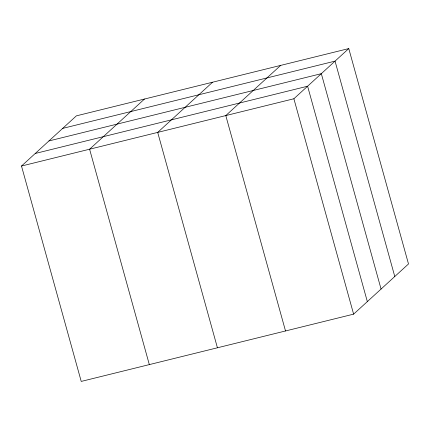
<?xml version="1.0" encoding="UTF-8"?>
<svg xmlns="http://www.w3.org/2000/svg" width="430" height="430" viewBox="0 0 430 430"><rect width="100%" height="100%" fill="white"/><g stroke="black" fill="none" stroke-linecap="round" stroke-linejoin="round"><path stroke-width="0.64" d="M21.5 166.034L76.384 115.853L348.768 48.579L408.5 263.966L353.616 314.147L81.232 381.421L21.5 166.034L293.883 98.76L348.768 48.579M144.48 99.034L89.596 149.215L149.328 364.602M212.576 82.216L157.692 132.397L217.424 347.784M280.672 65.398L225.788 115.579L285.52 330.966M62.662 128.398L335.045 61.124L394.778 276.512M48.939 140.943L321.328 73.67L381.061 289.057M35.222 153.488L307.606 86.215L367.338 301.602M293.883 98.76L353.616 314.147"/></g></svg>
